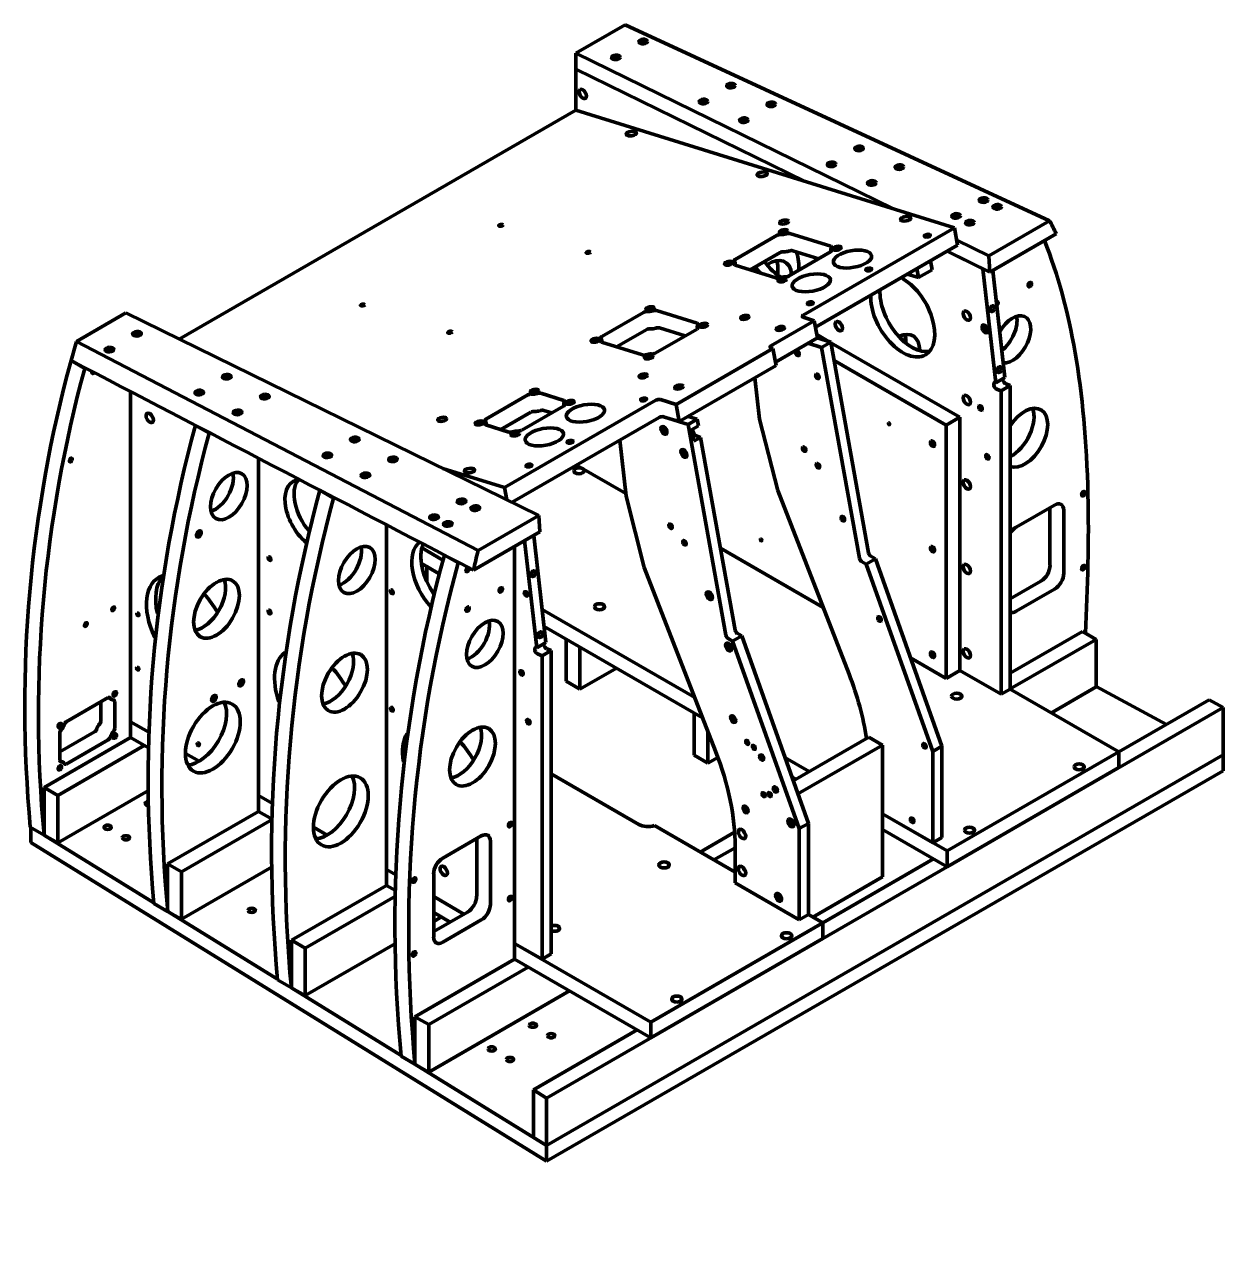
# Model space of a CAD drawing. Header units: millimetres. Extents: x 8001 to 31110, y 191 to 17125.
# Drawn here: x 16901 to 18537, y 2949 to 4638 of the extents above; entities that cross this region are included whole.
import ezdxf

# ---------------------------------------------------------------- set-up
doc = ezdxf.new("R2010")
doc.units = ezdxf.units.MM
doc.layers.add('Visible', color=7, linetype='Continuous', lineweight=50)

msp = doc.modelspace()

# ---------------------------------------------------------------- linework, layer by layer
at = {"layer": 'Visible', "extrusion": (0, 0.816497, 0.57735)}
for p, q in [((17720.7, 4638.1), (17653.3, 4599.2)), ((18299.8, 4370.7), (17720.7, 4638.1)), ((18085.7, 4387.1), (17653.3, 4599.2)), ((17653.3, 4599.2), (17653.3, 4577.6)), ((17965.2, 4424.5), (17653.3, 4577.6)), ((17653.3, 4577.6), (17653.3, 4521.4)), ((17653.3, 4577.6), (17965.2, 4424.5)), ((17112.2, 4209.1), (17653.3, 4521.4)), ((17653.3, 4521.4), (18170, 4360.9)), ((17963.5, 4241.6), (18170, 4360.9)), ((18170, 4360.9), (18174.2, 4337.4)), ((18216.8, 4322.8), (18299.8, 4370.7)), ((17870.8, 4317.6), (17928, 4350.7)), ((17945.4, 4353.1), (18001.2, 4335.8)), ((18216.8, 4322.8), (18173, 4344.2)), ((18218.2, 4300.4), (18308.8, 4352.7)), ((17932.2, 4327.2), (17891.1, 4303.5)), ((18000.9, 4328), (17943.7, 4295)), ((17984.8, 4318.7), (17949.6, 4329.6)), ((17980.3, 4225.4), (18174.2, 4337.4)), ((18001.1, 4331.6), (18001.6, 4328.5)), ((18208.8, 4305), (18159.8, 4329)), ((18159.8, 4329), (18218.2, 4300.4)), ((17926.3, 4292.6), (17870.5, 4309.9)), ((17870.6, 4314.1), (17871.4, 4309.6)), ((18137.4, 4316.1), (18139.7, 4303.8)), ((18218.2, 4300.4), (18216.8, 4322.8)), ((18120.9, 4293), (18105.6, 4297.7)), ((18120.9, 4293), (18118.7, 4305.3)), ((18139.7, 4303.8), (18120.9, 4293)), ((18226.5, 4149.4), (18208.8, 4305)), ((18238.9, 4156.6), (18222.3, 4302.8)), ((16972, 4205.9), (17039.4, 4244.8)), ((17602.9, 3968.3), (17039.4, 4244.8)), ((17688.6, 4212.5), (17745.8, 4245.5)), ((17763.2, 4247.9), (17819, 4230.6)), ((17802.6, 4213.5), (17767.4, 4224.4)), ((17818.9, 4226.4), (17819.4, 4223.3)), ((17978.7, 4234.2), (17919.4, 4199.9)), ((17963.4, 4238.9), (17978.7, 4234.2)), ((17982.9, 4210.7), (17978.7, 4234.2)), ((17688.4, 4208.9), (17689.2, 4204.4)), ((17750, 4222), (17708.9, 4198.3)), ((17818.8, 4222.8), (17761.5, 4189.8)), ((17982.9, 4210.7), (17925.7, 4177.6)), ((17998.2, 4205.9), (17982.1, 4215.2)), ((17982.9, 4210.7), (18001.2, 4205)), ((17519.9, 3920.4), (16972, 4205.9)), ((17744.1, 4187.4), (17688.4, 4204.7)), ((17922.3, 4196.3), (17790.1, 4119.9)), ((17919.4, 4197.2), (17922.3, 4196.3)), ((17922.3, 4196.3), (17926.5, 4172.8)), ((17970.4, 4203.5), (17988.7, 4197.8)), ((18001.2, 4205), (17988.7, 4197.8)), ((17988.7, 4197.8), (18040.3, 3909.9)), ((18001.2, 4205), (18052.8, 3917.1)), ((18177.4, 4102.4), (18001.3, 4204.1)), ((16983.1, 4169), (16964.4, 4179.8)), ((17794.3, 4096.4), (17926.5, 4172.8)), ((18005.6, 4180), (18158.7, 4091.6)), ((16984.1, 4169.6), (16983.1, 4169)), ((17897.7, 4156.1), (17904.1, 4099.9)), ((18226.5, 4149.4), (18238.9, 4156.6)), ((18233.6, 4138.3), (18227.4, 4140.9)), ((18246.1, 4145.5), (18233.6, 4138.3)), ((18246.1, 4145.5), (18239.9, 4148.1)), ((18246.1, 3731.4), (18246.1, 4145.5)), ((17045.6, 3665.1), (17045.6, 4137.5)), ((17530.7, 4099.7), (17587.9, 4132.8)), ((17762.6, 4125.7), (17556.1, 4006.4)), ((17605.4, 4135.2), (17636.8, 4125.4)), ((17790.1, 4119.9), (17768.8, 4126.5)), ((18233.6, 3724.2), (18233.6, 4138.3)), ((17592.1, 4109.3), (17551.1, 4085.6)), ((17636.6, 4117.7), (17579.4, 4084.6)), ((17620.4, 4108.3), (17609.6, 4111.7)), ((17636.7, 4121.2), (17637.3, 4118.1)), ((17790.1, 4119.9), (17794.3, 4096.4)), ((17153, 4080.5), (17134.3, 4091.3)), ((17561.9, 4082.2), (17530.5, 4092)), ((17530.6, 4096.2), (17531.4, 4091.7)), ((17766.8, 4102.2), (17566.2, 3986.3)), ((17773, 4103), (17806.5, 4092.6)), ((17794.3, 4096.4), (17773, 4103)), ((17819, 4099.8), (17806.5, 4092.6)), ((17806.5, 4092.6), (17858.1, 3804.7)), ((17806.7, 4103.6), (17819, 4099.8)), ((17811.3, 4085.1), (17820.6, 4090.5)), ((17819, 4099.8), (17820.6, 4090.5)), ((17904.1, 4099.9), (17928.9, 4002.4)), ((18158.7, 4091.6), (18177.4, 4102.4)), ((18158.7, 4091.6), (18158.7, 3745.8)), ((18177.4, 3756.6), (18177.4, 4102.4)), ((17153.9, 4081), (17153, 4080.5)), ((17721.9, 3994.7), (17713.2, 4071.2)), ((17811.3, 4085.1), (17814.1, 4069.5)), ((17813.6, 4081.6), (17812.8, 4086)), ((17814.1, 4069.5), (17823.4, 4074.9)), ((17823.4, 4074.9), (17817.4, 4076.8)), ((17823.4, 4074.9), (17870.6, 3811.9)), ((17220.3, 3564.3), (17220.3, 4046.4)), ((17556.1, 4006.4), (17471.7, 4032.6)), ((17721.5, 3998.2), (17654.2, 4037.1)), ((17556.1, 4006.4), (17559.1, 3989.8)), ((17322.8, 3992), (17304.1, 4002.8)), ((17323.8, 3992.5), (17322.8, 3992)), ((17746.7, 3897.2), (17721.9, 3994.7)), ((17928.9, 4002.4), (18026.2, 3751.7)), ((18254.1, 3952.2), (18306.6, 3982.5)), ((18300.3, 3900.3), (18300.3, 3978.9)), ((18319.1, 3975.3), (18319.1, 3889.4)), ((17395, 3463.4), (17395, 3955.4)), ((17602.9, 3968.3), (17519.9, 3920.4)), ((17604.3, 3945.9), (17602.9, 3968.3)), ((17604.3, 3945.9), (17513.6, 3893.6)), ((17612.5, 3795), (17595.9, 3941.1)), ((17443.3, 3924), (17472, 3907.4)), ((17569.7, 3362.6), (17569.7, 3926)), ((17600.1, 3787.8), (17583.4, 3933.9)), ((17990.9, 3842.7), (17850.5, 3923.7)), ((17466.9, 3888.8), (17442.5, 3902.9)), ((17492.7, 3903.5), (17473.9, 3914.3)), ((17493.6, 3904), (17492.7, 3903.5)), ((18043.3, 3905.4), (18049.5, 3901.8)), ((18049.5, 3901.8), (18062, 3909)), ((18062, 3909), (18055.8, 3912.6)), ((18152.7, 3653.2), (18062, 3909)), ((17449.9, 3877.9), (17449.9, 3898.6)), ((17449.9, 3898.6), (17466.9, 3888.8)), ((17844, 3646.6), (17746.7, 3897.2)), ((18049.5, 3901.8), (18140.3, 3646)), ((18246.1, 3854.5), (18287.9, 3878.6)), ((18306.6, 3867.8), (18254.1, 3837.5)), ((17815.5, 3719.9), (17607.4, 3840.1)), ((17826.3, 3692), (17610.1, 3816.9)), ((17879.8, 3803.8), (17867.3, 3796.6)), ((17873.6, 3807.4), (17879.8, 3803.8)), ((17879.8, 3803.8), (17970.6, 3548)), ((18246.1, 3753.1), (18344.5, 3809.9)), ((18344.5, 3809.9), (18363.2, 3799.1)), ((17600.1, 3787.8), (17612.5, 3795)), ((17619.7, 3783.9), (17613.5, 3786.4)), ((17640.2, 3799.5), (17640.2, 3741.9)), ((17658.9, 3788.7), (17658.9, 3731.1)), ((17867.3, 3796.6), (17861.1, 3800.2)), ((17958.1, 3540.8), (17867.3, 3796.6)), ((18363.2, 3799.1), (18246.1, 3731.5)), ((18363.2, 3734.2), (18363.2, 3799.1)), ((17607.2, 3776.7), (17601, 3779.2)), ((17607.2, 3776.7), (17619.7, 3783.9)), ((17607.2, 3362.5), (17607.2, 3776.7)), ((17619.7, 3369.7), (17619.7, 3783.9)), ((18158.7, 3745.8), (18109.9, 3774)), ((17708.9, 3759.9), (17658.9, 3731.1)), ((18177.4, 3756.6), (18158.7, 3745.8)), ((18177.4, 3756.6), (18233.6, 3724.2)), ((17658.9, 3731.1), (17640.2, 3741.9)), ((18302.2, 3699), (18363.2, 3734.2)), ((18363.2, 3735), (18459.3, 3683.1)), ((16958, 3686.6), (17015.2, 3719.6)), ((17015.2, 3719.6), (17019.6, 3717.1)), ((18246.1, 3731.4), (18233.6, 3724.2)), ((18394.5, 3645.7), (18246.1, 3731.4)), ((18394.5, 3645.7), (18517.4, 3716.6)), ((18517.4, 3716.6), (18536.8, 3706.2)), ((17005.3, 3688.1), (17005.3, 3713.9)), ((17024.1, 3714.5), (17024.1, 3677.3)), ((18536.8, 3706.2), (17613.4, 3173.1)), ((18536.8, 3641.4), (18536.8, 3706.2)), ((17070.7, 3672.3), (17045.6, 3686.8)), ((17045.6, 3686.8), (17070.7, 3672.3)), ((17814.9, 3698.6), (17814.9, 3641)), ((16949.2, 3645.5), (16996.5, 3672.8)), ((16949.2, 3634), (16949.2, 3671.3)), ((17833.6, 3673.2), (17833.6, 3630.2)), ((18052.9, 3665.7), (17949.9, 3606.2)), ((18052.9, 3665.7), (18071.6, 3654.9)), ((16927.6, 3597), (17045.6, 3665.1)), ((17064.4, 3654.3), (16946.3, 3586.2)), ((17015.2, 3662), (16958, 3629)), ((17070.3, 3650.9), (17045.6, 3665.1)), ((18071.6, 3654.9), (17956.3, 3588.3)), ((18071.6, 3654.9), (18071.6, 3474.8)), ((18140.3, 3646), (18152.7, 3653.2)), ((18152.7, 3653.2), (18152.7, 3528.8)), ((16949.2, 3634), (16953.6, 3631.5)), ((17139.2, 3632.7), (17120.5, 3643.5)), ((17120.5, 3643.5), (17139.2, 3632.7)), ((17613.4, 3108.3), (18536.8, 3641.4)), ((18536.8, 3641.4), (17613.4, 3108.3)), ((17814.9, 3641), (17833.6, 3630.2)), ((17847.2, 3638), (17833.6, 3630.2)), ((17938.6, 3638), (17971.8, 3618.9)), ((18140.3, 3521.6), (18140.3, 3646)), ((18159.9, 3510.3), (18394.5, 3645.7)), ((18394.5, 3645.7), (18394.5, 3624.1)), ((18536.8, 3619.7), (18536.8, 3641.4)), ((18536.8, 3619.7), (17613.4, 3086.7)), ((17739.1, 3546.5), (17619.7, 3615.4)), ((18159.9, 3488.6), (18394.5, 3624.1)), ((17953.1, 3608.1), (17948.3, 3610.9)), ((16927.6, 3597), (16927.6, 3532.1)), ((16946.3, 3586.2), (16927.6, 3597)), ((16946.3, 3521.3), (17070.3, 3592.9)), ((16946.3, 3586.2), (16946.3, 3521.3)), ((17239.2, 3575), (17220.3, 3585.9)), ((17220.3, 3585.9), (17239.2, 3575)), ((17096.3, 3492.7), (17220.3, 3564.3)), ((17238.7, 3553.3), (17115.1, 3481.9)), ((17238.8, 3553.7), (17220.3, 3564.3)), ((17970.6, 3548), (17958.1, 3540.8)), ((17970.6, 3423.6), (17970.6, 3548)), ((18071.6, 3561.2), (18159.9, 3510.3)), ((18140.3, 3521.6), (18071.6, 3561.2)), ((16927.6, 3532.1), (16908.9, 3543)), ((16909.5, 3542.6), (16909.5, 3521.7)), ((16927.6, 3532.1), (16946.3, 3521.3)), ((17077.6, 3439.5), (16927.6, 3532.1)), ((17313.9, 3531.9), (17295.2, 3542.7)), ((17295.2, 3542.7), (17313.9, 3531.9)), ((17471.7, 3500.5), (17524.2, 3530.8)), ((17760.6, 3544.9), (17870.7, 3481.3)), ((17823, 3508.8), (17870, 3535.9)), ((17958.1, 3540.8), (17958.1, 3416.4)), ((18159.9, 3488.6), (18071.6, 3539.6)), ((17613.4, 3086.7), (16909.5, 3521.7)), ((17518, 3448.5), (17518, 3527.2)), ((17536.7, 3523.6), (17536.7, 3437.7)), ((17870.7, 3514.7), (17841.7, 3498)), ((17870.7, 3466.9), (17870.7, 3515.9)), ((18152.7, 3528.8), (18140.3, 3521.6)), ((17990.2, 3412.3), (18141.2, 3499.4)), ((18159.9, 3510.3), (18159.9, 3488.6)), ((17096.3, 3492.7), (17096.3, 3427.9)), ((17115.1, 3481.9), (17096.3, 3492.7)), ((17115.1, 3417), (17238.8, 3488.5)), ((17115.1, 3481.9), (17115.1, 3417)), ((17407.6, 3477.8), (17395, 3485)), ((17395, 3485), (17407.6, 3477.8)), ((17265.1, 3388.4), (17395, 3463.4)), ((17407.2, 3456.4), (17395, 3463.4)), ((17459.3, 3393), (17459.3, 3478.9)), ((17958.1, 3416.4), (17870.7, 3466.9)), ((17976.8, 3420), (18071.6, 3474.8)), ((17407.1, 3448.8), (17283.8, 3377.6)), ((17500.6, 3424.1), (17459.3, 3448)), ((17459.3, 3448), (17500.6, 3424.1)), ((17096.3, 3427.9), (17077.6, 3438.7)), ((17096.3, 3427.9), (17115.1, 3417)), ((17246.3, 3335.2), (17096.4, 3427.8)), ((17459.3, 3400.2), (17505.5, 3426.9)), ((17481.9, 3413.3), (17459.3, 3426.3)), ((17459.3, 3414.1), (17469.9, 3420.2)), ((17524.2, 3416.1), (17471.7, 3385.8)), ((17958.1, 3416.4), (17970.6, 3423.6)), ((17970.6, 3423.6), (17990.2, 3412.3)), ((17990.2, 3412.3), (17755.6, 3276.8)), ((17990.2, 3412.3), (17990.2, 3390.7)), ((17265.1, 3388.4), (17265.1, 3323.6)), ((17283.8, 3377.6), (17265.1, 3388.4)), ((17283.8, 3312.8), (17407.3, 3384.1)), ((17755.6, 3276.8), (17569.7, 3384.2)), ((17569.7, 3384.2), (17607.2, 3362.5)), ((17990.2, 3390.7), (17755.6, 3255.2)), ((17283.8, 3377.6), (17283.8, 3312.8)), ((17433.8, 3284.1), (17569.7, 3362.6)), ((17755.6, 3255.2), (17569.7, 3362.6)), ((17607.2, 3362.5), (17619.7, 3369.7)), ((17588.4, 3351.8), (17452.5, 3273.3)), ((17265.1, 3323.6), (17246.4, 3334.4)), ((17265.1, 3323.6), (17283.8, 3312.8)), ((17415, 3230.9), (17265.1, 3323.5)), ((17452.5, 3208.5), (17644.6, 3319.3)), ((17433.8, 3284.1), (17433.8, 3219.3)), ((17452.5, 3273.3), (17433.8, 3284.1)), ((17452.5, 3273.3), (17452.5, 3208.5)), ((17595.3, 3184.3), (17736.9, 3266)), ((17755.6, 3276.8), (17755.6, 3255.2)), ((17433.8, 3219.3), (17415.1, 3230.1)), ((17433.8, 3219.3), (17452.5, 3208.5)), ((17613.4, 3108.3), (17433.8, 3219.3)), ((17595.3, 3184.3), (17595.3, 3119.4)), ((17613.4, 3173.1), (17595.3, 3184.3)), ((17613.4, 3173.1), (17613.4, 3108.3)), ((17595.3, 3119.4), (17613.4, 3108.3)), ((17613.4, 3086.7), (17613.4, 3108.3))]:
    msp.add_line(p, q, dxfattribs=at)
at = {"layer": 'Visible'}
for centre, radius, start, end in [((18697.7, 3707.8), 1796.4, 164.7669, 185.266), ((18716.4, 3697), 1796.4, 164.7669, 185.266), ((18903.9, 3609), 1834.2, 164.753, 185.3273), ((18922.6, 3598.1), 1834.2, 164.753, 185.3273), ((19110.1, 3510.1), 1872, 164.7398, 185.3859), ((19128.8, 3499.3), 1872, 164.7398, 185.3859), ((19316.2, 3411.2), 1909.8, 164.7271, 185.4422), ((19335, 3400.4), 1909.8, 164.7271, 185.4422)]:
    msp.add_arc(centre, radius, start, end, dxfattribs=at)
at = {"layer": 'Visible', "extrusion": (0, 2e-16, -1)}
for centre, major_axis, ratio in [((17745.3, 4615.3), (5.85, 0.37), 0.532529), ((17707.9, 4593.6), (5.85, 0.37), 0.532529), ((17865, 4555), (5.85, 0.37), 0.532529), ((17827.6, 4533.4), (5.85, 0.37), 0.532529), ((17920, 4529.5), (5.85, 0.37), 0.532529), ((17882.6, 4507.9), (5.85, 0.37), 0.532529), ((18039.7, 4469.3), (5.85, 0.37), 0.532529), ((18002.3, 4447.6), (5.85, 0.37), 0.532529), ((18094.7, 4443.8), (5.85, 0.37), 0.532529), ((18057.3, 4422.2), (5.85, 0.37), 0.532529), ((18209.7, 4398.8), (5.85, 0.37), 0.532529), ((18228.4, 4389.6), (5.85, 0.37), 0.532529), ((18172.3, 4377.2), (5.85, 0.37), 0.532529), ((18191, 4368), (5.85, 0.37), 0.532529), ((18009.8, 4333.1), (5.77, 1.03), 0.432677), ((17934.9, 4289.9), (5.77, 1.03), 0.432677), ((17827.6, 4227.9), (5.77, 1.03), 0.432677), ((17752.7, 4184.7), (5.77, 1.03), 0.432677)]:
    msp.add_ellipse(centre, major_axis=major_axis, ratio=ratio, dxfattribs=at)
at = {"layer": 'Visible', "extrusion": (0, -1e-16, -1)}
for centre, major_axis, ratio, start_param, end_param in [((17745.4, 4613.5), (3.41, 0.21), 0.532529, 2.570149, 6.854629), ((17865.1, 4553.2), (3.41, 0.21), 0.532529, 2.570149, 6.854629), ((18002.4, 4445.9), (3.41, 0.21), 0.532529, 2.570149, 6.854629), ((18057.4, 4420.5), (3.41, 0.21), 0.532529, 2.570149, 6.854629), ((18228.5, 4387.9), (3.41, 0.21), 0.532529, 2.570149, 6.854629), ((17941, 4332.3), (8.68, 1.56), 0.432677, 1.215617, 2.106739), ((17946.5, 4327.8), (4.34, 0.78), 0.432677, 4.357209, 5.588169), ((18249.2, 4208.7), (17.6, 30.6), 0.57735, -1.5539, 2.879486), ((17764.3, 4222.6), (4.34, 0.78), 0.432677, 4.357209, 5.588169), ((17884.1, 4236.9), (3.36, 0.6), 0.432677, 2.990058, 6.43472), ((17745.6, 4156.9), (3.36, 0.6), 0.432677, 2.990058, 6.43472), ((17645.7, 4120.9), (3.37, 0.6), 0.432677, 2.987452, 6.437326), ((17595.2, 4108.3), (4.34, 0.78), 0.432677, 4.017372, 5.248332), ((17601, 4114.4), (8.68, 1.56), 0.432677, 1.215617, 2.106739), ((17570.9, 4077.7), (3.37, 0.6), 0.432677, 2.987452, 6.437326)]:
    msp.add_ellipse(centre, major_axis=major_axis, ratio=ratio, start_param=start_param, end_param=end_param, dxfattribs=at)
at = {"layer": 'Visible', "extrusion": (0, 0, -1)}
for centre, major_axis, ratio, start_param, end_param in [((17708, 4591.9), (3.41, 0.21), 0.532529, 2.570149, 6.854629), ((17827.7, 4531.6), (3.41, 0.21), 0.532529, 2.570149, 6.854629), ((17937.1, 4354), (3.37, 0.6), 0.432677, 2.987452, 6.437326), ((17935.2, 4326.3), (4.34, 0.78), 0.432677, 4.017372, 5.248332), ((17862.3, 4310.7), (3.37, 0.6), 0.432677, 2.987452, 6.437326), ((17755, 4248.8), (3.37, 0.6), 0.432677, 2.987452, 6.437326), ((18221.6, 4250.6), (1.59, 3.82), 0.652083, 1.57079632679353, 7.853981633973115), ((17753.1, 4221.1), (4.34, 0.78), 0.432677, 4.017372, 5.248332), ((17932.7, 4221.8), (3.36, 0.6), 0.432677, 2.990058, 6.43472), ((17680.1, 4205.6), (3.37, 0.6), 0.432677, 2.987452, 6.437326), ((18231.1, 4167.4), (1.59, 3.82), 0.652083, 1.570796326795667, 7.853981633975252), ((17794.2, 4141.8), (3.36, 0.6), 0.432677, 2.990058, 6.43472), ((17597.1, 4136), (3.37, 0.6), 0.432677, 2.987452, 6.437326), ((17522.2, 4092.8), (3.37, 0.6), 0.432677, 2.987452, 6.437326), ((17769.9, 4101.2), (4.34, 0.78), 0.432677, 4.017372, 5.588169), ((18287.9, 3893), (8.8, 15.3), 0.57735, 0.785398, 2.356194), ((17024.1, 3724.7), (1.71, 2.96), 0.57735, 1.570796326793332, 7.853981633972918), ((17070.6, 3575.1), (-4.96, 0), 0.57735, 4.693427, 7.847944), ((17563.5, 3546.3), (1.71, 2.96), 0.57735, 1.570796326794735, 7.853981633974322), ((17039.4, 3528.3), (4.96, 0), 0.57735, 3.141593, 9.424778), ((18190.5, 3538.7), (7.06, 0), 0.57735, 3.141593, 9.424778), ((17432.5, 3470.6), (1.71, 2.96), 0.57735, 1.570796326794877, 7.853981633974462), ((17505.5, 3441.3), (8.8, 15.3), 0.57735, 0.785398, 2.356194), ((17563.5, 3445.4), (1.71, 2.96), 0.57735, 1.570796326796734, 7.85398163397632), ((17432.5, 3369.8), (1.71, 2.96), 0.57735, 1.570796326796384, 7.85398163397597)]:
    msp.add_ellipse(centre, major_axis=major_axis, ratio=ratio, start_param=start_param, end_param=end_param, dxfattribs=at)
at = {"layer": 'Visible', "extrusion": (-3e-16, -2e-16, -1)}
for centre in [(17662.7, 4543.7), (18186.8, 4241.1), (18012.1, 4226.7), (18186.8, 4125.9), (18186.8, 4010.6), (18186.8, 3895.3), (18186.8, 3780)]:
    msp.add_ellipse(centre, major_axis=(-3.53, 6.11), ratio=0.57735, dxfattribs=at)
at = {"layer": 'Visible', "extrusion": (0, -4e-16, -1)}
msp.add_ellipse((17920.1, 4527.8), major_axis=(3.41, 0.21), ratio=0.532529, start_param=2.570149, end_param=6.854629, dxfattribs=at)
at = {"layer": 'Visible', "extrusion": (0, 1e-16, -1)}
for centre, major_axis, ratio, start_param, end_param in [((17882.7, 4506.2), (3.41, 0.21), 0.532529, 2.570149, 6.854629), ((18094.8, 4442.1), (3.41, 0.21), 0.532529, 2.570149, 6.854629), ((18209.8, 4397.1), (3.41, 0.21), 0.532529, 2.570149, 6.854629), ((18172.4, 4375.4), (3.41, 0.21), 0.532529, 2.570149, 6.854629), ((18010.1, 4331.3), (3.37, 0.6), 0.432677, 2.987452, 6.437326), ((17758.8, 4227.1), (8.68, 1.56), 0.432677, 1.215617, 2.106739)]:
    msp.add_ellipse(centre, major_axis=major_axis, ratio=ratio, start_param=start_param, end_param=end_param, dxfattribs=at)
at = {"layer": 'Visible'}
for centre, major_axis, ratio, start_param, end_param in [((17729.1, 4489.6), (6.95, 1.25), 0.432677, 1.570796326794698, 7.853981633974284), ((17907.6, 4434.1), (6.95, 1.25), 0.432677, 1.570796326795008, 7.853981633974593), ((18103.4, 4373.3), (6.95, 1.25), 0.432677, 1.570796326795031, 7.853981633974617), ((17931, 4349.7), (4.34, 0.78), 0.432677, 1.034854, 2.265813), ((17936.8, 4355.8), (8.68, 1.56), 0.432677, 4.176446, 5.067569), ((17942.3, 4351.3), (4.34, 0.78), 0.432677, 0.695017, 1.925976), ((18132.9, 4350.2), (4.07, 0.73), 0.432677, 1.570796326794581, 7.853981633974167), ((18009.8, 4333.1), (8.68, 1.56), 0.432677, 2.60565, 3.496772), ((17997.9, 4329), (4.34, 0.78), 0.432677, -0.87578, 0.35518), ((17998, 4334), (4.34, 0.78), 0.432677, -0.535943, 0.695017), ((18030.8, 4318.3), (26.1, 4.7), 0.432677, 1.570796326794813, 7.853981633974398), ((17873.7, 4311.7), (4.34, 0.78), 0.432677, 2.60565, 3.836609), ((17873.8, 4316.7), (4.34, 0.78), 0.432677, 2.265813, 3.496772), ((17861.9, 4312.6), (8.68, 1.56), 0.432677, -0.535943, 0.35518), ((17929.4, 4294.4), (4.34, 0.78), 0.432677, 3.836609, 5.067569), ((17934.9, 4289.9), (8.68, 1.56), 0.432677, 1.034854, 1.925976), ((17940.7, 4295.9), (4.34, 0.78), 0.432677, 4.176446, 5.407406), ((17974.6, 4285.8), (26.1, 4.7), 0.432677, 1.57079632679504, 7.853981633974626), ((18053.1, 4304.1), (4.07, 0.73), 0.432677, 1.570796326795418, 7.853981633975005), ((17973.2, 4258), (4.07, 0.73), 0.432677, 1.570796326794714, 7.853981633974299), ((17748.8, 4244.6), (4.34, 0.78), 0.432677, 1.034854, 2.265813), ((17754.6, 4250.6), (8.68, 1.56), 0.432677, 4.176446, 5.067569), ((17760.1, 4246.1), (4.34, 0.78), 0.432677, 0.695017, 1.925976), ((17966.6, 4240.7), (4.34, 0.78), 0.432677, 2.265813, 3.836609), ((17827.6, 4227.9), (8.68, 1.56), 0.432677, 2.60565, 3.496772), ((17815.7, 4223.8), (4.34, 0.78), 0.432677, -0.87578, 0.35518), ((17815.9, 4228.8), (4.34, 0.78), 0.432677, -0.535943, 0.695017), ((18211.7, 4223), (-2.93, 5.07), 0.57735, 1.57079632679434, 7.853981633973925), ((18213.2, 4223.8), (-1.71, 2.96), 0.57735, -0.803222, 3.944814), ((17054.3, 4216.3), (5.85, 0.37), 0.532529, 1.570796326796091, 7.853981633975678), ((17054.4, 4214.6), (3.41, 0.21), 0.532529, -0.571443, 3.713036), ((17691.5, 4206.5), (4.34, 0.78), 0.432677, 2.60565, 3.836609), ((17691.6, 4211.5), (4.34, 0.78), 0.432677, 2.265813, 3.496772), ((17679.8, 4207.4), (8.68, 1.56), 0.432677, -0.535943, 0.35518), ((17016.9, 4194.7), (5.85, 0.37), 0.532529, 1.570796326795178, 7.853981633974763), ((17017, 4193), (3.41, 0.21), 0.532529, -0.571443, 3.713036), ((17758.5, 4190.7), (4.34, 0.78), 0.432677, 4.176446, 5.407406), ((17922.5, 4199), (4.34, 0.78), 0.432677, 2.265813, 3.836609), ((17747.2, 4189.2), (4.34, 0.78), 0.432677, 3.836609, 5.067569), ((17752.7, 4184.7), (8.68, 1.56), 0.432677, 1.034854, 1.925976), ((16995.1, 4165.1), (1.71, 2.96), 0.57735, 1.949205, 4.383823), ((17176.9, 4157.7), (5.85, 0.37), 0.532529, 1.570796326794932, 7.853981633974519), ((17177, 4156), (3.41, 0.21), 0.532529, -0.571443, 3.713036), ((17139.5, 4136.1), (5.85, 0.37), 0.532529, 1.57079632679562, 7.853981633975206), ((18239.4, 4152.4), (-2.47, 4.28), 0.57735, 0.645772, 2.495821), ((17139.6, 4134.3), (3.41, 0.21), 0.532529, -0.571443, 3.713036), ((17229, 4130.6), (5.85, 0.37), 0.532529, 1.570796326795178, 7.853981633974763), ((17229.1, 4128.9), (3.41, 0.21), 0.532529, -0.571443, 3.713036), ((17591, 4131.8), (4.34, 0.78), 0.432677, 1.034854, 2.265813), ((17596.8, 4137.9), (8.68, 1.56), 0.432677, 4.176446, 5.067569), ((17602.2, 4133.4), (4.34, 0.78), 0.432677, 0.695017, 1.925976), ((17645.4, 4122.7), (8.68, 1.56), 0.432677, 2.60565, 3.496772), ((17633.7, 4123.6), (4.34, 0.78), 0.432677, -0.535943, 0.695017), ((17745.8, 4126.7), (4.07, 0.73), 0.432677, 1.570796326794902, 7.853981633974488), ((17765.7, 4124.7), (4.34, 0.78), 0.432677, 0.695017, 2.265813), ((17071.8, 4101.5), (-3.53, 6.11), 0.57735, 1.570796326794423, 7.853981633974009), ((17191.6, 4109), (5.85, 0.37), 0.532529, 1.570796326796091, 7.853981633975678), ((17191.7, 4107.2), (3.41, 0.21), 0.532529, -0.571443, 3.713036), ((17633.5, 4118.6), (4.34, 0.78), 0.432677, -0.87578, 0.35518), ((17666.4, 4107.9), (26.1, 4.7), 0.432677, 1.570796326795071, 7.853981633974656), ((18205.5, 4115), (-1.68, 2.9), 0.57735, 1.5707963267927, 7.853981633972287), ((17533.6, 4093.8), (4.34, 0.78), 0.432677, 2.60565, 3.836609), ((17533.8, 4098.8), (4.34, 0.78), 0.432677, 2.265813, 3.496772), ((17521.9, 4094.6), (8.68, 1.56), 0.432677, -0.535943, 0.35518), ((17610.3, 4075.5), (26.1, 4.7), 0.432677, 1.570796326794951, 7.853981633974537), ((17351.6, 4072), (5.85, 0.37), 0.532529, 1.570796326795475, 7.85398163397506), ((17351.7, 4070.2), (3.41, 0.21), 0.532529, -0.571443, 3.713036), ((17565, 4084), (4.34, 0.78), 0.432677, 3.836609, 5.067569), ((17570.5, 4079.5), (8.68, 1.56), 0.432677, 1.034854, 1.925976), ((17576.3, 4085.6), (4.34, 0.78), 0.432677, 4.176446, 5.407406), ((17645.4, 4068.8), (4.07, 0.73), 0.432677, 1.570796326794513, 7.853981633974099), ((17800.7, 4053), (-2.93, 5.07), 0.57735, 1.570796326795899, 7.853981633975485), ((17802.1, 4053.8), (-1.71, 2.96), 0.57735, -0.803222, 3.944814), ((17314.2, 4050.4), (5.85, 0.37), 0.532529, 1.570796326794466, 7.853981633974052), ((17314.3, 4048.6), (3.41, 0.21), 0.532529, -0.571443, 3.713036), ((17403.7, 4044.9), (5.85, 0.37), 0.532529, 1.570796326794214, 7.853981633973799), ((17403.8, 4043.1), (3.41, 0.21), 0.532529, -0.571443, 3.713036), ((17589.3, 4036.4), (4.07, 0.73), 0.432677, 1.570796326795658, 7.853981633975243), ((18214.8, 4048.4), (-1.68, 2.9), 0.57735, 1.570796326793274, 7.85398163397286), ((17161.1, 4005.5), (17.6, 30.6), 0.57735, 3.700583, 5.724195), ((17366.3, 4023.2), (5.85, 0.37), 0.532529, 1.57079632679473, 7.853981633974314), ((17366.4, 4021.5), (3.41, 0.21), 0.532529, -0.571443, 3.713036), ((17508.2, 4029.6), (6.95, 1.25), 0.432677, 1.570796326795336, 7.853981633974923), ((17497.3, 3987.5), (5.85, 0.37), 0.532529, 1.57079632679585, 7.853981633975436), ((17497.5, 3985.8), (3.41, 0.21), 0.532529, -0.571443, 3.713036), ((17516, 3978.3), (5.85, 0.37), 0.532529, 1.570796326795846, 7.853981633975433), ((17516.1, 3976.6), (3.41, 0.21), 0.532529, -0.571443, 3.713036), ((18306.6, 3968.1), (8.8, 15.3), 0.57735, -0.785398, 0.785398), ((17459.9, 3965.9), (5.85, 0.37), 0.532529, 1.570796326794713, 7.853981633974298), ((17460, 3964.1), (3.41, 0.21), 0.532529, -0.571443, 3.713036), ((17478.6, 3956.7), (5.85, 0.37), 0.532529, 1.570796326795644, 7.85398163397523), ((17478.7, 3955), (3.41, 0.21), 0.532529, -0.571443, 3.713036), ((17782.6, 3953.6), (-1.71, 2.96), 0.57735, 1.570796326795957, 7.853981633975544), ((18017.7, 3963.9), (-1.71, 2.96), 0.57735, 1.57079632679551, 7.853981633975097), ((18254.1, 3937.8), (8.8, 15.3), 0.57735, 0.785398, 1.483371), ((17335.8, 3904.7), (17.6, 30.6), 0.57735, 3.700583, 5.724195), ((17801.5, 3931), (-1.71, 2.96), 0.57735, 1.570796326794235, 7.853981633973821), ((18043.3, 3909), (-2.21, 3.82), 0.57735, 1.012291, 2.356194), ((17123.6, 3814.6), (-39.7, 68.8), 0.57735, -0.12525, 1.427665), ((17505.6, 3894.5), (1.68, 2.9), 0.57735, 0.550287, 5.782743), ((18306.6, 3882.2), (8.8, 15.3), 0.57735, 3.926991, 5.497787), ((17136.1, 3821.8), (-39.7, 68.8), 0.57735, 0.210658, 1.072315), ((17144.2, 3851.7), (22.1, 38.2), 0.57735, 3.579742, 5.845036), ((17123.6, 3814.6), (-39.7, 68.8), 0.57735, 4.687051, 5.089745), ((17585.3, 3861.3), (-1.71, 2.96), 0.57735, 1.570796326795401, 7.853981633974988), ((17835.5, 3858.7), (-2.93, 5.07), 0.57735, 1.570796326794193, 7.853981633973778), ((17837, 3859.6), (-1.71, 2.96), 0.57735, -0.803222, 3.944814), ((18254.1, 3851.9), (8.8, 15.3), 0.57735, 3.229018, 3.926991), ((17510.5, 3803.8), (17.6, 30.6), 0.57735, 3.700583, 5.724195), ((18067.7, 3827), (-1.71, 2.96), 0.57735, 1.570796326794203, 7.853981633973789), ((17861.1, 3803.8), (-2.21, 3.82), 0.57735, 1.012291, 2.356194), ((17613, 3790.7), (-2.47, 4.28), 0.57735, 0.645772, 2.495821), ((17861.8, 3788.7), (-2.93, 5.07), 0.57735, 1.570796326794335, 7.853981633973922), ((17863.2, 3789.5), (-1.71, 2.96), 0.57735, -0.803222, 3.944814), ((17298.3, 3713.8), (-39.7, 68.8), 0.57735, 0.060854, 1.244337), ((17318.9, 3750.9), (22.1, 38.2), 0.57735, 3.579742, 5.845036), ((17298.3, 3713.8), (-39.7, 68.8), 0.57735, 4.687051, 5.089745), ((17579.1, 3753.4), (-1.68, 2.9), 0.57735, 1.570796326793518, 7.853981633973105), ((17853.3, 3736.3), (-141.2, 244.5), 0.57735, 4.105744, 4.45059), ((17015.2, 3716), (2.21, 3.82), 0.57735, -0.445561, 0.785398), ((17024.1, 3724.7), (4.41, 7.64), 0.57735, 2.696031, 3.587154), ((17020.9, 3712.7), (2.21, 3.82), 0.57735, -0.785398, 0.445561), ((17139.2, 3675.9), (26.5, 45.8), 0.57735, 3.50296, 5.921818), ((16958, 3683), (2.21, 3.82), 0.57735, 0.785398, 2.016358), ((17588.4, 3686.8), (-1.68, 2.9), 0.57735, 1.570796326794764, 7.853981633974349), ((17868, 3690.3), (-2.46, 4.26), 0.57735, 1.570796326795445, 7.853981633975031), ((17869.9, 3691.4), (-1.32, 2.28), 0.57735, -0.177216, 3.318808), ((16952.3, 3673.1), (2.21, 3.82), 0.57735, 1.125235, 2.356194), ((16949.2, 3681.5), (4.41, 7.64), 0.57735, 4.266828, 5.15795), ((17015.2, 3665.6), (2.21, 3.82), 0.57735, 3.926991, 5.15795), ((17024.1, 3667.1), (4.41, 7.64), 0.57735, 1.125235, 2.016358), ((17020.9, 3675.5), (2.21, 3.82), 0.57735, 4.266828, 5.497787), ((17473, 3612.9), (-39.7, 68.8), 0.57735, 0.326496, 0.981382), ((17493.6, 3650), (22.1, 38.2), 0.57735, 3.579742, 5.845036), ((17473, 3612.9), (-39.7, 68.8), 0.57735, 4.687051, 5.089745), ((17887.1, 3658.5), (-1.52, 2.63), 0.57735, 1.570796326795774, 7.853981633975361), ((17888.2, 3659.2), (-0.85, 1.47), 0.57735, -0.215689, 3.357282), ((17896.2, 3651.8), (-1.52, 2.63), 0.57735, 1.570796326795423, 7.853981633975009), ((17897.3, 3652.5), (-0.85, 1.47), 0.57735, -0.215689, 3.357282), ((18129.1, 3653.9), (-1.71, 2.96), 0.57735, 1.570796326792657, 7.853981633972241), ((16952.3, 3635.8), (2.21, 3.82), 0.57735, 2.356194, 3.587154), ((16949.2, 3623.9), (4.41, 7.64), 0.57735, -0.445561, 0.445561), ((17671.1, 3631.1), (-141.2, 244.5), 0.57735, 3.926991, 4.45059), ((17906.9, 3637.8), (-1.99, 3.44), 0.57735, 1.570796326795529, 7.853981633975115), ((17908.3, 3638.6), (-1.13, 1.96), 0.57735, -0.236823, 3.378416), ((16958, 3632.6), (2.21, 3.82), 0.57735, 2.696031, 3.926991), ((17313.9, 3575.1), (26.5, 45.8), 0.57735, 3.50296, 5.921818), ((17925.5, 3594.3), (-1.99, 3.44), 0.57735, 1.570796326795529, 7.853981633975115), ((17909.5, 3587.1), (-1.52, 2.63), 0.57735, 1.570796326794047, 7.853981633973634), ((17910.6, 3587.8), (-0.85, 1.47), 0.57735, -0.215689, 3.357282), ((17917.7, 3587.3), (-1.52, 2.63), 0.57735, 1.570796326794797, 7.853981633974384), ((17918.7, 3587.9), (-0.85, 1.47), 0.57735, -0.215689, 3.357282), ((17926.9, 3595.1), (-1.13, 1.96), 0.57735, -0.236823, 3.378416), ((17884.9, 3567), (-2.46, 4.26), 0.57735, 1.570796326795449, 7.853981633975036), ((17886.7, 3568), (-1.32, 2.28), 0.57735, -0.177216, 3.318808), ((18112.2, 3552.2), (-1.71, 2.96), 0.57735, 1.570796326794203, 7.853981633973789), ((17524.2, 3516.4), (8.8, 15.3), 0.57735, -0.785398, 0.785398), ((17880.1, 3533.5), (-3.53, 6.11), 0.57735, 1.570796326794934, 7.85398163397452), ((17884, 3535.8), (-1.1, 1.91), 0.57735, 0.522131, 2.619462), ((17471.7, 3486.1), (8.8, 15.3), 0.57735, 0.785398, 2.356194), ((17473, 3483.2), (-3.53, 6.11), 0.57735, 1.570796326795301, 7.853981633974886), ((17773.7, 3491.2), (7.06, 0), 0.57735, 4.712389, 10.995574), ((17880.1, 3483.1), (-3.53, 6.11), 0.57735, 1.570796326794154, 7.85398163397374), ((17884, 3485.3), (-1.1, 1.91), 0.57735, 0.522131, 2.619462), ((17930, 3447), (-2.93, 5.07), 0.57735, 1.570796326794133, 7.853981633973718), ((17931.5, 3447.9), (-1.71, 2.96), 0.57735, -0.803222, 3.944814), ((17524.2, 3430.5), (8.8, 15.3), 0.57735, 3.926991, 5.497787), ((17624, 3404.7), (-7.06, 0), 0.57735, 0.914825, 5.36836), ((17940.9, 3394.6), (7.06, 0), 0.57735, 4.712389, 10.995574), ((17471.7, 3400.2), (8.8, 15.3), 0.57735, 2.356194, 3.926991), ((17791.2, 3308.2), (7.06, 0), 0.57735, 4.712389, 10.995574)]:
    msp.add_ellipse(centre, major_axis=major_axis, ratio=ratio, start_param=start_param, end_param=end_param, dxfattribs=at)
at = {"layer": 'Visible', "extrusion": (0, 3e-16, -1)}
msp.add_ellipse((18039.8, 4467.5), major_axis=(3.41, 0.21), ratio=0.532529, start_param=2.570149, end_param=6.854629, dxfattribs=at)
at = {"layer": 'Visible', "extrusion": (0, 1e-16, -1)}
for centre, major_axis in [((17551, 4364.4), (2.94, 0.53)), ((17362.3, 4255.5), (2.94, 0.53)), ((17596.8, 4137.9), (5.77, 1.03)), ((17521.9, 4094.6), (5.77, 1.03))]:
    msp.add_ellipse(centre, major_axis=major_axis, ratio=0.432677, dxfattribs=at)
at = {"layer": 'Visible', "extrusion": (0, -1e-16, -1)}
for centre, major_axis in [((17936.8, 4355.8), (5.77, 1.03)), ((17937.4, 4368.8), (5.98, 1.07)), ((17861.9, 4312.6), (5.77, 1.03)), ((17754.6, 4250.6), (5.77, 1.03)), ((17883.8, 4238.7), (5.77, 1.03)), ((17679.8, 4207.4), (5.77, 1.03)), ((17745.3, 4158.8), (5.77, 1.03)), ((17470.9, 4099.5), (5.98, 1.07))]:
    msp.add_ellipse(centre, major_axis=major_axis, ratio=0.432677, dxfattribs=at)
at = {"layer": 'Visible', "extrusion": (0, 2e-16, -1)}
msp.add_ellipse((18191.1, 4366.3), major_axis=(3.41, 0.21), ratio=0.532529, start_param=2.570149, end_param=6.854629, dxfattribs=at)
at = {"layer": 'Visible', "extrusion": (0, 0, -1)}
for centre, major_axis, ratio in [((17670.2, 4327.4), (2.94, 0.53), 0.432677), ((17932.4, 4223.6), (5.77, 1.03), 0.432677), ((17481.5, 4218.4), (2.94, 0.53), 0.432677), ((17793.9, 4143.6), (5.77, 1.03), 0.432677), ((17645.4, 4122.7), (5.77, 1.03), 0.432677), ((17773.5, 4084.4), (-2.93, 5.07), 0.57735), ((17570.5, 4079.5), (5.77, 1.03), 0.432677), ((17964.8, 4058.8), (-1.71, 2.96), 0.57735), ((17983.7, 4036.2), (-1.71, 2.96), 0.57735), ((17685.5, 3843.7), (-7.06, 0), 0.57735), ((17946.9, 3548.7), (-2.93, 5.07), 0.57735), ((17014.4, 3542.7), (-4.96, 0), 0.57735), ((17211, 3429.2), (-4.96, 0), 0.57735), ((17594.7, 3272.5), (-4.96, 0), 0.57735), ((17619.6, 3258.1), (-4.96, 0), 0.57735), ((17538.5, 3240.1), (-4.96, 0), 0.57735), ((17563.5, 3225.7), (-4.96, 0), 0.57735)]:
    msp.add_ellipse(centre, major_axis=major_axis, ratio=ratio, dxfattribs=at)
at = {"layer": 'Visible', "extrusion": (-1e-16, 0, -1)}
for centre, major_axis, start_param, end_param in [((17920.1, 4330.2), (-26.5, 45.8), 1.935151, 2.496716), ((17920.1, 4330.2), (-26.5, 45.8), 4.333692, 4.548294), ((17932.6, 4337.4), (-26.5, 45.8), 3.896271, 4.548294), ((18072.6, 4186), (22.1, 38.2), 0.438149, 0.800901), ((17293.7, 3968.6), (-26.5, 45.8), 4.154392, 6.605635), ((17306.2, 3975.8), (-26.5, 45.8), 4.399377, 6.045244), ((18345.9, 3998), (1.71, 2.96), 1.570796326796068, 7.853981633975653), ((17137.4, 3943.9), (1.41, 2.45), -0.296363, 3.437956), ((18345.9, 3897.1), (1.71, 2.96), 1.570796326796176, 7.853981633975761), ((17196.6, 3739.9), (2.31, 4), 1.570796326795245, 7.85398163397483), ((17159.4, 3718.5), (2.31, 4), 1.570796326794571, 7.853981633974157), ((17005.3, 3677.9), (4.41, 7.64), 4.266828, 5.15795), ((17002.2, 3686.3), (2.21, 3.82), 0.785398, 2.016358)]:
    msp.add_ellipse(centre, major_axis=major_axis, ratio=0.57735, start_param=start_param, end_param=end_param, dxfattribs=at)
at = {"layer": 'Visible', "extrusion": (-2e-16, 2e-16, -1)}
for centre, major_axis, start_param, end_param in [((17916.6, 4276.1), (22.1, 38.2), -0.865537, 0.694423), ((18230.4, 4219.5), (17.6, 30.6), 0.55899, 2.182836)]:
    msp.add_ellipse(centre, major_axis=major_axis, ratio=0.57735, start_param=start_param, end_param=end_param, dxfattribs=at)
at = {"layer": 'Visible', "extrusion": (-3e-16, 1e-16, -1)}
msp.add_ellipse((17897.9, 4286.9), major_axis=(22.1, 38.2), ratio=0.57735, start_param=0.438149, end_param=0.997023, dxfattribs=at)
at = {"layer": 'Visible', "extrusion": (2e-16, 1e-16, -1)}
for centre, major_axis, start_param, end_param in [((18099.4, 4241.1), (-30.9, 53.5), 0.731584, 5.551602), ((18111.9, 4248.3), (-30.9, 53.5), 3.345023, 5.551602), ((17816.7, 4080.7), (-2.21, 3.82), 3.700098, 5.270894), ((17473, 3879.5), (-30.9, 53.5), 4.34504, 6.222732), ((17485.5, 3886.7), (-30.9, 53.5), 4.561619, 5.890558)]:
    msp.add_ellipse(centre, major_axis=major_axis, ratio=0.57735, start_param=start_param, end_param=end_param, dxfattribs=at)
at = {"layer": 'Visible', "extrusion": (0, -2e-16, -1)}
for centre in [(17935.2, 4288.1), (17753, 4182.9)]:
    msp.add_ellipse(centre, major_axis=(3.37, 0.6), ratio=0.432677, start_param=2.987452, end_param=6.437326, dxfattribs=at)
at = {"layer": 'Visible', "extrusion": (1e-16, 0, -1)}
for centre, major_axis, start_param, end_param in [((18272.8, 4283.4), (1.68, 2.9), 1.5707963267946, 7.853981633974186), ((18227.3, 4257.2), (1.68, 2.9), -0.831659, 2.157245), ((17775, 4085.2), (-1.71, 2.96), 2.338371, 7.086407), ((16996.5, 3676.4), (2.21, 3.82), 1.125235, 2.356194), ((17948.4, 3549.5), (-1.71, 2.96), 2.338371, 7.086407)]:
    msp.add_ellipse(centre, major_axis=major_axis, ratio=0.57735, start_param=start_param, end_param=end_param, dxfattribs=at)
at = {"layer": 'Visible', "extrusion": (-1e-16, 3e-16, -1)}
msp.add_ellipse((17827.9, 4226.1), major_axis=(3.37, 0.6), ratio=0.432677, start_param=2.987452, end_param=6.437326, dxfattribs=at)
at = {"layer": 'Visible', "extrusion": (-2e-16, 1e-16, -1)}
for centre, major_axis, start_param, end_param in [((18091.3, 4175.2), (22.1, 38.2), -0.698713, 0.783484), ((17138.8, 3943.1), (2.31, 4), 1.570796326795283, 7.85398163397487), ((16949.2, 3681.5), (1.71, 2.96), 1.570796326795321, 7.853981633974907), ((16949.2, 3623.9), (1.71, 2.96), 1.570796326795212, 7.853981633974798)]:
    msp.add_ellipse(centre, major_axis=major_axis, ratio=0.57735, start_param=start_param, end_param=end_param, dxfattribs=at)
at = {"layer": 'Visible', "extrusion": (-1e-16, -1e-16, -1)}
for centre, major_axis in [((17955.7, 4189.6), (-1.71, 2.96)), ((17982.9, 4158.2), (-1.71, 2.96)), ((17402.3, 3864.1), (-1.41, 2.45)), ((17402.3, 3703.9), (-1.41, 2.45))]:
    msp.add_ellipse(centre, major_axis=major_axis, ratio=0.57735, dxfattribs=at)
for centre in [(18227, 4145.2), (17600.6, 3783.5)]:
    msp.add_ellipse(centre, major_axis=(-2.47, 4.28), ratio=0.57735, start_param=3.787364, end_param=6.928957, dxfattribs=at)
at = {"layer": 'Visible', "extrusion": (1e-16, -4e-16, -1)}
msp.add_ellipse((17606.5, 4109.9), major_axis=(4.34, 0.78), ratio=0.432677, start_param=4.357209, end_param=5.588169, dxfattribs=at)
at = {"layer": 'Visible', "extrusion": (-2e-16, 0, -1)}
msp.add_ellipse((18266, 4074.3), major_axis=(22.1, 38.2), ratio=0.57735, start_param=-1.477311, end_param=3.048107, dxfattribs=at)
at = {"layer": 'Visible', "extrusion": (-1e-16, 1e-16, -1)}
for centre, major_axis, start_param, end_param in [((18247.3, 4085.1), (22.1, 38.2), 0.438149, 2.394215), ((16964.1, 4044), (1.41, 2.45), 1.570796326793602, 7.853981633973188), ((17195.2, 3740.8), (1.41, 2.45), -0.296363, 3.437956), ((17158, 3719.3), (1.41, 2.45), -0.296363, 3.437956)]:
    msp.add_ellipse(centre, major_axis=major_axis, ratio=0.57735, start_param=start_param, end_param=end_param, dxfattribs=at)
at = {"layer": 'Visible', "extrusion": (1e-16, 1e-16, -1)}
for centre, major_axis in [((18080.7, 4093.4), (-0.69, 1.19)), ((17906, 3934.9), (-0.69, 1.19)), ((17055.6, 3833.3), (-1.06, 1.83)), ((17055.5, 3759.2), (-1.06, 1.84))]:
    msp.add_ellipse(centre, major_axis=major_axis, ratio=0.57735, dxfattribs=at)
at = {"layer": 'Visible', "extrusion": (-2e-16, -1e-16, -1)}
for centre, major_axis in [((18140, 4066.4), (-2.07, 3.58)), ((18140, 3922.3), (-2.07, 3.58)), ((17235.3, 3909.4), (-1.41, 2.45)), ((17235.3, 3836.5), (-1.41, 2.45)), ((18140, 3778.2), (-2.07, 3.58))]:
    msp.add_ellipse(centre, major_axis=major_axis, ratio=0.57735, dxfattribs=at)
at = {"layer": 'Visible'}
for centre, major_axis, ratio in [((17179.8, 3994.7), (17.6, 30.6), 0.57735), ((17354.5, 3893.9), (17.6, 30.6), 0.57735), ((17162.9, 3840.9), (22.1, 38.2), 0.57735), ((17595.2, 3889), (1.59, 3.82), 0.652083), ((17551, 3866.7), (1.68, 2.9), 0.57735), ((17505.6, 3840.5), (1.68, 2.9), 0.57735), ((17529.2, 3793), (17.6, 30.6), 0.57735), ((17604.7, 3805.7), (1.59, 3.82), 0.652083), ((17337.6, 3740.1), (22.1, 38.2), 0.57735), ((17157.9, 3665.1), (26.5, 45.8), 0.57735), ((17512.3, 3639.2), (22.1, 38.2), 0.57735), ((17332.6, 3564.3), (26.5, 45.8), 0.57735)]:
    msp.add_ellipse(centre, major_axis=major_axis, ratio=ratio, dxfattribs=at)
at = {"layer": 'Visible', "extrusion": (-4e-16, -2e-16, -1)}
msp.add_ellipse((17657.6, 4029.3), major_axis=(-7.06, 0), ratio=0.57735, dxfattribs=at)
at = {"layer": 'Visible', "extrusion": (-2e-16, -1e-16, -1)}
for centre in [(18055.8, 3916.2), (17873.6, 3811)]:
    msp.add_ellipse(centre, major_axis=(-2.21, 3.82), ratio=0.57735, start_param=3.926991, end_param=5.270894, dxfattribs=at)
at = {"layer": 'Visible', "extrusion": (1e-16, -1e-16, -1)}
for centre, major_axis, start_param, end_param in [((17021.9, 3840.8), (1.41, 2.45), 1.570796326792244, 7.85398163397183), ((16984.7, 3819.3), (1.41, 2.45), 1.570796326793479, 7.853981633973065), ((17024.1, 3667.1), (1.71, 2.96), 1.570796326793938, 7.853981633973525)]:
    msp.add_ellipse(centre, major_axis=major_axis, ratio=0.57735, start_param=start_param, end_param=end_param, dxfattribs=at)
at = {"layer": 'Visible', "extrusion": (-4e-16, -2e-16, -1)}
for centre in [(18173, 3721.7), (18340.2, 3625.2)]:
    msp.add_ellipse(centre, major_axis=(7.06, 0), ratio=0.57735, start_param=3.141593, end_param=9.424778, dxfattribs=at)
at = {"layer": 'Visible', "extrusion": (-1e-16, 0, -1)}
msp.add_ellipse((17138, 3656), major_axis=(-1.11, 1.92), ratio=0.57735, dxfattribs=at)
at = {"layer": 'Visible', "extrusion": (-2e-16, -2e-16, -1)}
msp.add_ellipse((17751.6, 3553.7), major_axis=(-17.6, 0), ratio=0.57735, start_param=4.179671, end_param=5.497787, dxfattribs=at)
at = {"layer": 'Visible'}
for points in [[(18299.8, 4370.7), (18302.9, 4364.7), (18305.9, 4358.8), (18308.8, 4352.7)], [(16964.4, 4179.8), (16966.9, 4188.5), (16969.4, 4197.2), (16972, 4205.9)], [(17513.6, 3893.6), (17330.5, 3989), (17147.5, 4084.4), (16964.4, 4179.8)], [(17519.9, 3920.4), (17517.7, 3911.4), (17515.6, 3902.5), (17513.6, 3893.6)]]:
    msp.add_open_spline(points, degree=3, dxfattribs=at)
msp.add_open_spline([(18292.9, 4343.5), (18328.8, 4251.8), (18348.7, 4142.7), (18353.6, 3934.7), (18352, 3869.7), (18348.6, 3807.5)], degree=3, knots=[-54.596629, -54.596629, -54.596629, -54.596629, -25.561069, -25.561069, -13.27589, -13.27589, -13.27589, -13.27589], dxfattribs=at)

doc.saveas('drawing.dxf')
